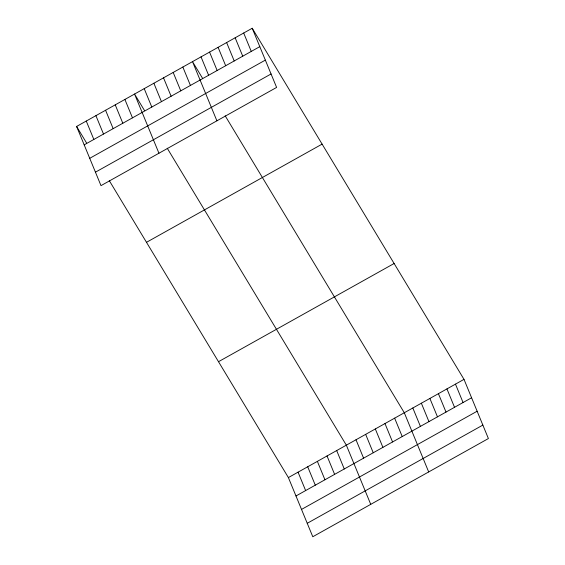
<?xml version="1.0" encoding="UTF-8"?>
<svg xmlns="http://www.w3.org/2000/svg" width="565" height="565" viewBox="0 0 565 565"><rect width="100%" height="100%" fill="white"/><g stroke="black" fill="none" stroke-linecap="round" stroke-linejoin="round"><path stroke-width="0.85" d="M252.216 28.25L276.61 87.427L100.994 185.638L76.6 126.454L252.216 28.25L464.006 379.362L488.4 438.546L312.784 536.75L288.39 477.573L109.278 180.623M84.185 144.852L259.801 46.648M89.729 158.313L265.345 60.109M95.443 172.177L271.059 73.973M146.49 242.321L322.106 144.117M218.5 361.699L394.116 263.495M288.39 477.573L464.006 379.362M295.975 495.971L471.591 397.767M301.519 509.425L477.135 411.221M307.24 523.296L482.856 425.085M202.489 78.189L192.51 61.642L216.896 120.818M225.181 115.811L404.3 412.754L428.687 471.937M144.541 110.599L134.555 94.044L158.949 153.228M167.233 148.221L346.345 445.164L370.739 504.34M76.6 126.454L86.586 143.009M455.475 384.136L463.06 402.534M446.95 388.904L454.528 407.309M438.419 393.678L446.004 412.076M429.887 398.445L437.472 416.843M421.356 403.212L428.941 421.617M412.824 407.986L420.409 426.384M243.685 33.017L251.27 51.422M394.638 418.157L402.224 436.554M235.16 37.791L242.738 56.189M384.977 423.559L392.562 441.957M226.629 42.559L234.214 60.963M218.097 47.333L225.682 65.731M375.322 428.962L382.908 447.36M209.566 52.1L217.151 70.498M365.661 434.358L373.246 452.763M201.034 56.867L208.619 75.272M356.007 439.761L363.585 458.159M182.848 67.044L190.433 85.442M336.684 450.566L344.269 468.964M173.187 72.44L180.772 90.845M327.029 455.962L334.614 474.367M163.532 77.843L171.117 96.241M317.368 461.365L324.953 479.77M153.871 83.246L161.456 101.644M307.706 466.768L315.291 485.166M144.216 88.648L151.794 107.046M298.052 472.171L305.637 490.568M124.893 99.447L132.478 117.852M115.239 104.85L122.817 123.248M105.577 110.253L113.162 128.65M95.916 115.656L103.501 134.053M86.261 121.051L93.847 139.456"/></g></svg>
